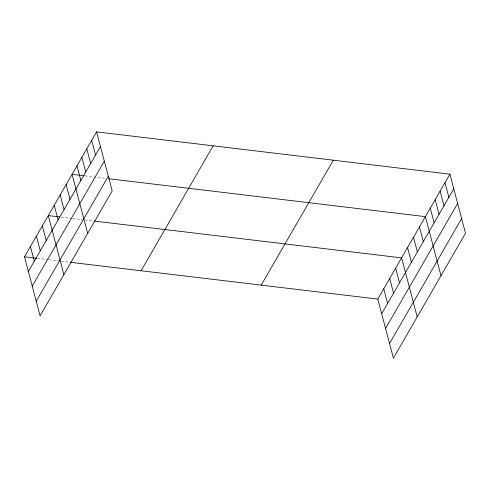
<?xml version="1.0" encoding="UTF-8"?>
<svg xmlns="http://www.w3.org/2000/svg" width="490" height="490" viewBox="0 0 490 490"><rect width="100%" height="100%" fill="white"/><g stroke="black" fill="none" stroke-linecap="round" stroke-linejoin="round"><path stroke-width="0.37" stroke-dasharray="2.45 1.84" d="M85.033 175.892L105.901 178.391M61.244 217.119L72.036 218.411M72.759 218.497L82.118 219.618M84.997 219.967L93.633 220.996M37.454 258.346L48.253 259.639M48.969 259.725L60.484 261.109M61.207 261.195L69.121 262.138"/><path stroke-width="0.73" d="M96.585 131.865L112.186 190.904L40.1 315.836L24.5 256.797L96.585 131.865L449.9 174.164L465.5 233.203L393.415 358.135L377.815 299.096L449.9 174.164M28.371 271.454L100.456 146.522M32.242 286.099L104.327 161.167M36.229 301.191L108.315 176.259M141.096 270.756L213.181 145.824M261.219 285.137L333.304 160.206M381.685 313.753L453.771 188.821M385.557 328.398L457.642 203.466M389.544 343.49L461.629 218.558M84.311 175.806L72.079 174.342L87.673 233.381M108.78 178.734L425.394 216.641L440.994 275.68M59.805 216.948L48.29 215.569L63.89 274.608M94.35 221.082L401.604 257.869L417.204 316.908M24.5 256.797L36.738 258.261M70.56 262.309L377.815 299.096M445 182.66L448.871 197.317M440.1 191.155L443.971 205.812M435.194 199.65L439.071 214.308M430.293 208.146L434.165 222.803M419.446 226.95L423.317 241.601M413.499 237.252L417.37 251.909M407.551 247.56L411.422 262.217M395.657 268.177L399.528 282.828M389.709 278.479L393.58 293.136M383.762 288.788L387.633 303.445M91.685 140.361L95.556 155.018M86.785 148.856L90.656 163.513M81.879 157.351L85.75 172.008M76.979 165.847L80.85 180.504M66.132 184.65L70.003 199.308M60.184 194.959L64.055 209.61M54.237 205.261L58.108 219.918M42.342 225.878L46.213 240.535M36.395 236.186L40.266 250.837M30.447 246.488L34.318 261.146"/></g></svg>
